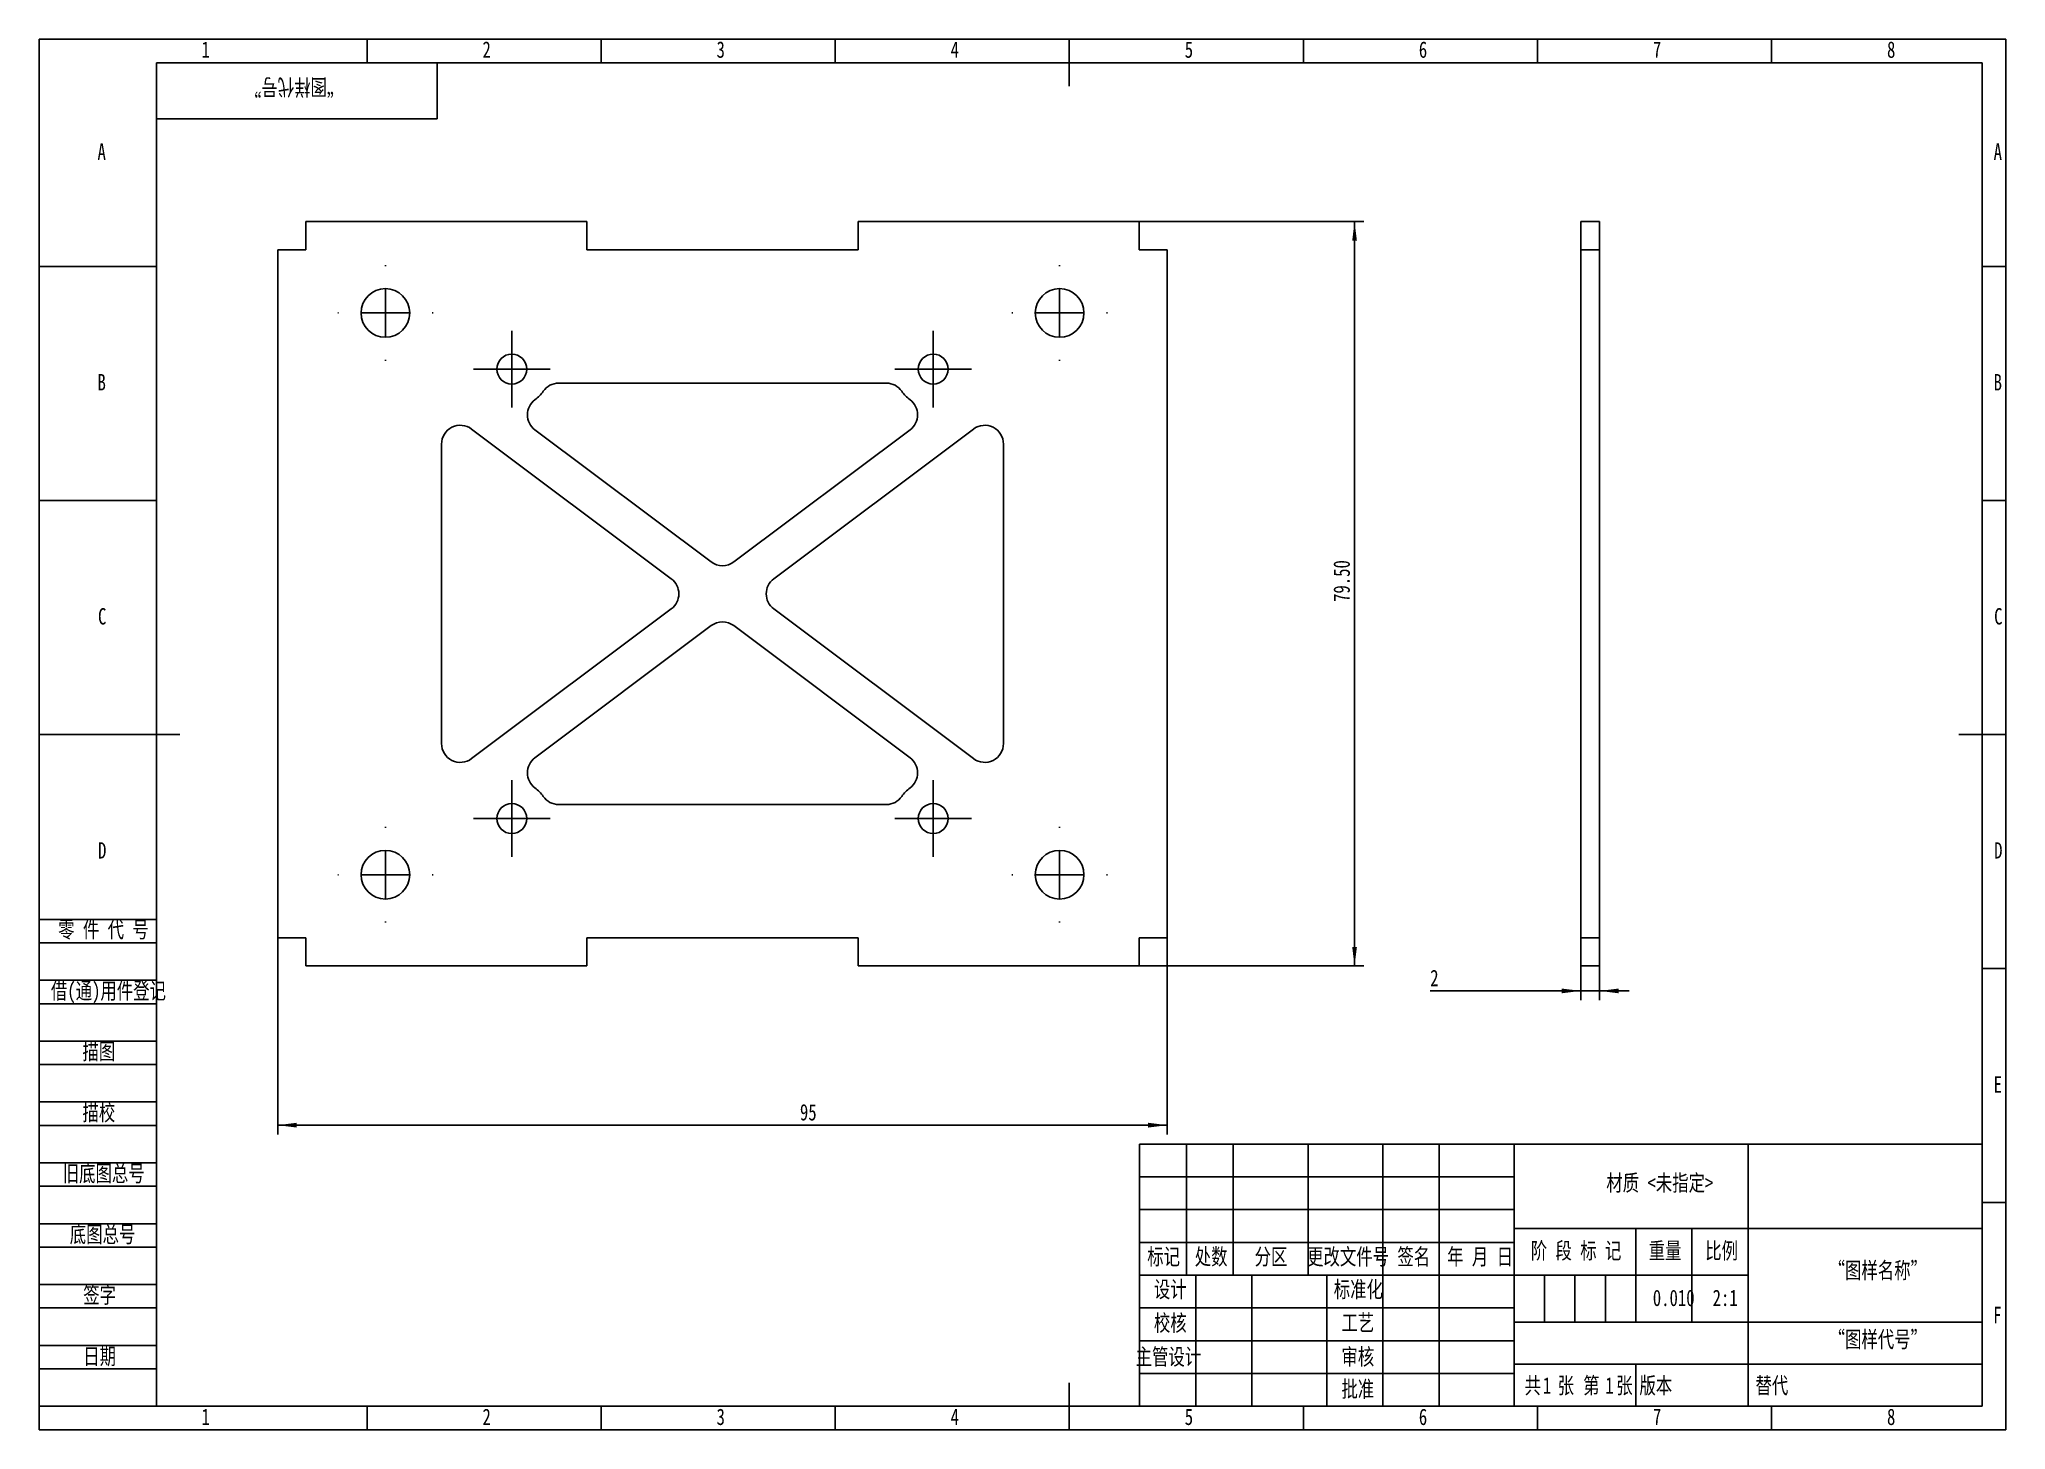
# Model space of a CAD drawing. Header units: millimetres. Extents: x 0 to 420, y 0 to 297.
import ezdxf

# ---------------------------------------------------------------- set-up
doc = ezdxf.new("R2010")
doc.units = ezdxf.units.MM
for name, color, linetype in [('10', 7, 'Continuous'), ('5', 7, 'Continuous'), ('9', 7, 'Continuous'), ('SLD-0', 7, 'Continuous')]:
    doc.layers.add(name, color=color, linetype=linetype)
doc.styles.add('SLDTEXTSTYLE0', font='HYSWLONGFANGSONG.TTF', dxfattribs={"bigfont": 'bigfont'})
doc.styles.add('SLDTEXTSTYLE1', font='长仿宋体', dxfattribs={"bigfont": 'bigfont'})
doc.styles.add('SLDTEXTSTYLE2', font='HYSWLONGFANGSONG.TTF')
doc.dimstyles.new('SLDDIMSTYLE0', dxfattribs={"dimtxt": 3.5, "dimasz": 4.08, "dimexe": 0, "dimexo": 0.0625, "dimgap": 0.875, "dimtad": 2, "dimlfac": 0.5, "dimrnd": 1e-09, "dimzin": 12, "dimdsep": 46, "dimtxsty": 'SLDTEXTSTYLE2', "dimsah": 1, "dimcen": 0.09, "dimadec": 0, "dimazin": 3, "dimtfac": 1, "dimtofl": 0, "dimtmove": 0, "dimatfit": 3, "dimfxl": 0, "dimfrac": 2, "dimtolj": 1, "dimtzin": 12, "dimarcsym": 0})
doc.dimstyles.new('SLDDIMSTYLE1', dxfattribs={"dimtxt": 3.5, "dimasz": 4.08, "dimexe": 0, "dimexo": 0.0625, "dimgap": 0.875, "dimtad": 2, "dimlfac": 0.5, "dimrnd": 1e-09, "dimzin": 4, "dimdsep": 46, "dimtxsty": 'SLDTEXTSTYLE2', "dimsah": 1, "dimcen": 0.09, "dimadec": 0, "dimazin": 1, "dimtfac": 1, "dimtofl": 0, "dimtmove": 0, "dimatfit": 3, "dimfxl": 0, "dimfrac": 2, "dimtolj": 1, "dimtzin": 12, "dimarcsym": 0})
doc.dimstyles.new('SLDDIMSTYLE2', dxfattribs={"dimtxt": 3.5, "dimasz": 4.08, "dimexe": 0, "dimexo": 0.0625, "dimgap": 0.875, "dimtad": 2, "dimlfac": 0.5, "dimrnd": 1e-09, "dimzin": 12, "dimdsep": 46, "dimtxsty": 'SLDTEXTSTYLE2', "dimsah": 1, "dimcen": 0.09, "dimadec": 0, "dimazin": 3, "dimtfac": 1, "dimtmove": 0, "dimatfit": 0, "dimfxl": 0, "dimfrac": 2, "dimtolj": 1, "dimtzin": 12, "dimarcsym": 0})

# ---------------------------------------------------------------- blocks, each defined once
blk = doc.blocks.new('_D')
at = {"layer": '10'}
for p, q in [((50.92, 105.05), (50.92, 63.05)), ((240.92, 105.05), (240.92, 63.05)), ((50.92, 65.05), (240.92, 65.05))]:
    blk.add_line(p, q, dxfattribs=at)
for points in [[(50.92, 65.05), (55, 64.54), (55, 65.56)], [(240.92, 65.05), (236.84, 65.56), (236.84, 64.54)]]:
    blk.add_solid(points, dxfattribs=at)
at = {"layer": '10', "insert": (162.46, 69.56), "char_height": 3.5, "attachment_point": 1, "style": 'SLDTEXTSTYLE2'}
blk.add_mtext('95', dxfattribs=at)
blk = doc.blocks.new('_D_1')
at = {"layer": '10'}
for p, q in [((234.92, 258.05), (282.92, 258.05)), ((280.92, 258.05), (280.92, 99.05)), ((234.92, 99.05), (282.92, 99.05))]:
    blk.add_line(p, q, dxfattribs=at)
for points in [[(280.92, 258.05), (280.42, 253.97), (281.43, 253.97)], [(280.92, 99.05), (281.43, 103.13), (280.42, 103.13)]]:
    blk.add_solid(points, dxfattribs=at)
at = {"layer": '10', "insert": (276.41, 176.82), "char_height": 3.5, "attachment_point": 1, "rotation": 90, "style": 'SLDTEXTSTYLE2'}
blk.add_mtext('79.50', dxfattribs=at)
blk = doc.blocks.new('SW_CENTERMARKSYMBOL_0')
at = {"layer": '10', "color": 0}
for p, q in [((0, 10), (0, 10.2)), ((0, 0), (0, 5)), ((-10, 0), (-10.2, 0)), ((0, 0), (-5, 0)), ((0, 0), (0, -5)), ((0, 0), (5, 0)), ((10, 0), (10.2, 0)), ((0, -10), (0, -10.2))]:
    blk.add_line(p, q, dxfattribs=at)
blk = doc.blocks.new('SW_CENTERMARKSYMBOL_1')
at = {"layer": '10', "color": 0}
for p, q in [((0, 10), (0, 10.2)), ((0, 0), (0, 5)), ((-10, 0), (-10.2, 0)), ((0, 0), (-5, 0)), ((0, 0), (0, -5)), ((0, 0), (5, 0)), ((10, 0), (10.2, 0)), ((0, -10), (0, -10.2))]:
    blk.add_line(p, q, dxfattribs=at)
blk = doc.blocks.new('SW_CENTERMARKSYMBOL_2')
at = {"layer": '10', "color": 0}
for p, q in [((0, 10), (0, 10.2)), ((0, 0), (0, 5)), ((-10, 0), (-10.2, 0)), ((0, 0), (-5, 0)), ((0, 0), (0, -5)), ((0, 0), (5, 0)), ((10, 0), (10.2, 0)), ((0, -10), (0, -10.2))]:
    blk.add_line(p, q, dxfattribs=at)
blk = doc.blocks.new('SW_CENTERMARKSYMBOL_3')
at = {"layer": '10', "color": 0}
for p, q in [((0, 10), (0, 10.2)), ((0, 0), (0, 5)), ((-10, 0), (-10.2, 0)), ((0, 0), (-5, 0)), ((0, 0), (0, -5)), ((0, 0), (5, 0)), ((10, 0), (10.2, 0)), ((0, -10), (0, -10.2))]:
    blk.add_line(p, q, dxfattribs=at)
blk = doc.blocks.new('SW_CENTERMARKSYMBOL_4')
at = {"layer": '10', "color": 0}
for p, q in [((0, 5), (0, 8.2)), ((0, 0), (0, 5)), ((-5, 0), (-8.2, 0)), ((0, 0), (-5, 0)), ((0, 0), (0, -5)), ((0, 0), (5, 0)), ((5, 0), (8.2, 0)), ((0, -5), (0, -8.2))]:
    blk.add_line(p, q, dxfattribs=at)
blk = doc.blocks.new('SW_CENTERMARKSYMBOL_5')
at = {"layer": '10', "color": 0}
for p, q in [((0, 5), (0, 8.2)), ((0, 0), (0, 5)), ((-5, 0), (-8.2, 0)), ((0, 0), (-5, 0)), ((0, 0), (0, -5)), ((0, 0), (5, 0)), ((5, 0), (8.2, 0)), ((0, -5), (0, -8.2))]:
    blk.add_line(p, q, dxfattribs=at)
blk = doc.blocks.new('SW_CENTERMARKSYMBOL_6')
at = {"layer": '10', "color": 0}
for p, q in [((0, 5), (0, 8.2)), ((0, 0), (0, 5)), ((-5, 0), (-8.2, 0)), ((0, 0), (-5, 0)), ((0, 0), (0, -5)), ((0, 0), (5, 0)), ((5, 0), (8.2, 0)), ((0, -5), (0, -8.2))]:
    blk.add_line(p, q, dxfattribs=at)
blk = doc.blocks.new('SW_CENTERMARKSYMBOL_7')
at = {"layer": '10', "color": 0}
for p, q in [((0, 5), (0, 8.2)), ((0, 0), (0, 5)), ((-5, 0), (-8.2, 0)), ((0, 0), (-5, 0)), ((0, 0), (0, -5)), ((0, 0), (5, 0)), ((5, 0), (8.2, 0)), ((0, -5), (0, -8.2))]:
    blk.add_line(p, q, dxfattribs=at)
blk = doc.blocks.new('_D_2')
at = {"layer": '10'}
for p, q in [((329.26, 99.05), (329.26, 91.73)), ((333.26, 99.05), (333.26, 91.73)), ((329.26, 93.73), (297.09, 93.73)), ((329.26, 93.73), (333.26, 93.73)), ((333.26, 93.73), (339.61, 93.73))]:
    blk.add_line(p, q, dxfattribs=at)
for points in [[(329.26, 93.73), (325.18, 94.23), (325.18, 93.22)], [(333.26, 93.73), (337.34, 93.22), (337.34, 94.23)]]:
    blk.add_solid(points, dxfattribs=at)
at = {"layer": '10', "insert": (297.09, 98.24), "char_height": 3.5, "attachment_point": 1, "style": 'SLDTEXTSTYLE2'}
blk.add_mtext('2', dxfattribs=at)

msp = doc.modelspace()

# ---------------------------------------------------------------- linework, layer by layer
at = {"color": 7, "linetype": 'Continuous', "lineweight": 25}
for p, q in [((116.924, 258.049), (56.924, 258.049)), ((56.924, 258.049), (56.924, 252.049)), ((116.924, 258.049), (116.924, 252.049)), ((174.924, 252.049), (174.924, 258.049)), ((234.924, 258.049), (174.924, 258.049)), ((234.924, 252.049), (234.924, 258.049)), ((329.26, 258.049), (333.26, 258.049)), ((329.26, 252.049), (329.26, 258.049)), ((333.26, 252.049), (333.26, 258.049)), ((50.924, 105.049), (50.924, 252.049)), ((50.924, 252.049), (56.924, 252.049)), ((116.924, 252.049), (174.924, 252.049)), ((240.924, 252.049), (234.924, 252.049)), ((240.924, 105.049), (240.924, 252.049)), ((329.26, 105.049), (329.26, 252.049)), ((329.26, 252.049), (333.26, 252.049)), ((333.26, 252.049), (333.26, 105.049)), ((110.916, 223.549), (180.932, 223.549)), ((85.924, 146.549), (85.924, 210.549)), ((92.324, 213.749), (134.991, 181.749)), ((105.857, 213.599), (143.524, 185.349)), ((148.324, 185.349), (185.991, 213.599)), ((156.857, 181.749), (199.524, 213.749)), ((205.924, 146.549), (205.924, 210.549)), ((92.324, 143.349), (134.991, 175.349)), ((156.857, 175.349), (199.524, 143.349)), ((105.857, 143.499), (143.524, 171.749)), ((148.324, 171.749), (185.991, 143.499)), ((110.916, 133.549), (180.932, 133.549)), ((50.924, 105.049), (56.924, 105.049)), ((56.924, 105.049), (56.924, 99.049)), ((116.924, 105.049), (174.924, 105.049)), ((116.924, 99.049), (116.924, 105.049)), ((174.924, 105.049), (174.924, 99.049)), ((240.924, 105.049), (234.924, 105.049)), ((234.924, 99.049), (234.924, 105.049)), ((333.26, 105.049), (329.26, 105.049)), ((329.26, 99.049), (329.26, 105.049)), ((333.26, 99.049), (333.26, 105.049)), ((56.924, 99.049), (116.924, 99.049)), ((174.924, 99.049), (234.924, 99.049)), ((329.26, 99.049), (333.26, 99.049))]:
    msp.add_line(p, q, dxfattribs=at)
for centre, radius in [((73.924, 238.549), 5.2), ((217.924, 238.549), 5.2), ((100.924, 226.549), 3.2), ((190.924, 226.549), 3.2), ((100.924, 130.549), 3.2), ((190.924, 130.549), 3.2), ((73.924, 118.549), 5.2), ((217.924, 118.549), 5.2)]:
    msp.add_circle(centre, radius, dxfattribs=at)
for centre, radius, start, end in [((110.916, 219.549), 4, 90, 144.98643), ((180.932, 219.549), 4, 35.01357, 90), ((108.257, 216.799), 4, 126.94816, 233.1301), ((100.924, 226.549), 8.2, 306.94816, 324.98643), ((190.924, 226.549), 8.2, 215.01357, 233.05184), ((183.591, 216.799), 4, 306.8699, 53.05184), ((89.924, 210.549), 4, 53.1301, 180), ((201.924, 210.549), 4, 0, 126.8699), ((145.924, 188.549), 4, 233.1301, 306.8699), ((132.591, 178.549), 4, 306.8699, 53.1301), ((159.257, 178.549), 4, 126.8699, 233.1301), ((145.924, 168.549), 4, 53.1301, 126.8699), ((89.924, 146.549), 4, 180, 306.8699), ((108.257, 140.299), 4, 126.8699, 233.05184), ((183.591, 140.299), 4, 306.94816, 53.1301), ((201.924, 146.549), 4, 233.1301, 0), ((100.924, 130.549), 8.2, 35.01357, 53.05184), ((110.916, 137.549), 4, 215.01357, 270), ((180.932, 137.549), 4, 270, 324.98643), ((190.924, 130.549), 8.2, 126.94816, 144.98643)]:
    msp.add_arc(centre, radius, start, end, dxfattribs=at)
at = {"layer": '10', "color": 7}
for p, q in [((0, 109), (25, 109)), ((0, 104), (25, 104)), ((0, 96), (25, 96)), ((0, 91), (25, 91)), ((0, 83), (25, 83)), ((0, 78), (25, 78)), ((0, 70), (25, 70)), ((0, 65), (25, 65)), ((0, 57), (25, 57)), ((0, 52), (25, 52)), ((235, 54), (315, 54)), ((235, 47), (315, 47)), ((0, 44), (25, 44)), ((0, 39), (25, 39)), ((0, 31), (25, 31)), ((0, 26), (25, 26)), ((0, 18), (25, 18)), ((0, 13), (25, 13))]:
    msp.add_line(p, q, dxfattribs=at)
at = {"layer": '10', "color": 7, "lineweight": 25}
for p, q in [((245, 61), (245, 33)), ((255, 61), (255, 33)), ((271, 61), (271, 33)), ((287, 61), (287, 5)), ((299, 61), (299, 5)), ((315, 61), (315, 5)), ((365, 61), (365, 33)), ((315, 43), (415, 43)), ((340.986, 43), (340.986, 23)), ((353, 43), (353, 23)), ((235, 40), (315, 40)), ((235, 33), (365, 33)), ((247, 33), (247, 5)), ((259, 33), (259, 5)), ((275, 33), (275, 5)), ((365, 33), (365, 5)), ((235, 26), (315, 26)), ((315, 23), (415, 23)), ((235, 19), (315, 19)), ((315, 14), (415, 14)), ((235, 12), (315, 12))]:
    msp.add_line(p, q, dxfattribs=at)
at = {"layer": '5'}
for p, q in [((70, 297), (70, 292)), ((120, 297), (120, 292)), ((170, 297), (170, 292)), ((270, 297), (270, 292)), ((320, 297), (320, 292)), ((370, 297), (370, 292)), ((0, 248.5), (25, 248.5)), ((420, 248.5), (415, 248.5)), ((0, 198.5), (25, 198.5)), ((420, 198.5), (415, 198.5)), ((420, 98.5), (415, 98.5)), ((420, 48.5), (415, 48.5)), ((70, 0), (70, 5)), ((120, 0), (120, 5)), ((170, 0), (170, 5)), ((270, 0), (270, 5)), ((320, 0), (320, 5)), ((370, 0), (370, 5))]:
    msp.add_line(p, q, dxfattribs=at)
at = {"layer": '5', "lineweight": 25}
for p, q in [((220, 297), (220, 287)), ((0, 148.5), (30, 148.5)), ((420, 148.5), (410, 148.5)), ((220, 0), (220, 10))]:
    msp.add_line(p, q, dxfattribs=at)
at = {"layer": '5', "color": 7, "lineweight": 25}
for p, q in [((415, 292), (25, 292)), ((25, 292), (25, 5)), ((85, 280), (85, 292)), ((415, 5), (415, 292)), ((25, 280), (85, 280)), ((235, 61), (415, 61)), ((235, 61), (235, 5)), ((0, 5), (415, 5))]:
    msp.add_line(p, q, dxfattribs=at)
at = {"layer": '9', "color": 7}
for p, q in [((420, 297), (0, 297)), ((0, 297), (0, 0)), ((420, 148.5), (420, 297)), ((420, 0), (420, 148.5)), ((0, 0), (420, 0))]:
    msp.add_line(p, q, dxfattribs=at)
at = {"layer": 'SLD-0'}
for p, q in [((321.5, 33), (321.5, 23)), ((328, 33), (328, 23)), ((334.5, 33), (334.5, 23))]:
    msp.add_line(p, q, dxfattribs=at)
at = {"layer": 'SLD-0', "lineweight": 25}
msp.add_line((340.986, 14), (340.986, 5), dxfattribs=at)

# ---------------------------------------------------------------- block references
at = {"layer": '10'}
for name, p in [('SW_CENTERMARKSYMBOL_3', (73.924, 238.549)), ('SW_CENTERMARKSYMBOL_2', (217.924, 238.549)), ('SW_CENTERMARKSYMBOL_7', (100.924, 226.549)), ('SW_CENTERMARKSYMBOL_4', (190.924, 226.549)), ('SW_CENTERMARKSYMBOL_6', (100.924, 130.549)), ('SW_CENTERMARKSYMBOL_5', (190.924, 130.549)), ('SW_CENTERMARKSYMBOL_0', (73.924, 118.549)), ('SW_CENTERMARKSYMBOL_1', (217.924, 118.549))]:
    msp.add_blockref(name, p, dxfattribs=at)

# ---------------------------------------------------------------- texts
at = {"layer": '10', "char_height": 3.5}
for s, insert, attachment_point, style in [('1', (35.544, 296.555), 2, 'SLDTEXTSTYLE2'), ('2', (95.544, 296.555), 2, 'SLDTEXTSTYLE2'), ('3', (145.544, 296.555), 2, 'SLDTEXTSTYLE2'), ('4', (195.544, 296.555), 2, 'SLDTEXTSTYLE2'), ('5', (245.544, 296.555), 2, 'SLDTEXTSTYLE2'), ('6', (295.547, 296.555), 2, 'SLDTEXTSTYLE2'), ('7', (345.547, 296.555), 2, 'SLDTEXTSTYLE2'), ('8', (395.547, 296.555), 2, 'SLDTEXTSTYLE2'), ('A', (13.32, 274.747), 2, 'SLDTEXTSTYLE2'), ('A', (418.32, 274.747), 2, 'SLDTEXTSTYLE2'), ('B', (13.32, 225.497), 2, 'SLDTEXTSTYLE2'), ('B', (418.32, 225.497), 2, 'SLDTEXTSTYLE2'), ('C', (13.427, 175.497), 2, 'SLDTEXTSTYLE2'), ('C', (418.427, 175.497), 2, 'SLDTEXTSTYLE2'), ('D', (13.43, 125.497), 2, 'SLDTEXTSTYLE2'), ('D', (418.43, 125.497), 2, 'SLDTEXTSTYLE2'), ('E', (418.318, 75.497), 2, 'SLDTEXTSTYLE2'), ('\\M+18DDE质 <\\M+196A2\\M+18E77\\M+192E8>', (346.128, 54.481), 2, 'SLDTEXTSTYLE0'), ('\\M+18167图样\\M+196BC\\M+18FCC\\M+18168', (392.688, 35.791), 2, 'SLDTEXTSTYLE0'), ('0.010', (349.093, 29.905), 2, 'SLDTEXTSTYLE2'), ('2:1', (360.084, 29.905), 2, 'SLDTEXTSTYLE2'), ('F', (418.224, 26.247), 2, 'SLDTEXTSTYLE2'), ('\\M+18167图样\\M+191E3\\M+18D86\\M+18168', (392.69, 21.05), 2, 'SLDTEXTSTYLE0'), ('1', (321.142, 11.201), 1, 'SLDTEXTSTYLE2'), ('1', (334.479, 11.201), 1, 'SLDTEXTSTYLE2'), ('1', (35.544, 4.497), 2, 'SLDTEXTSTYLE2'), ('2', (95.544, 4.497), 2, 'SLDTEXTSTYLE2'), ('3', (145.544, 4.497), 2, 'SLDTEXTSTYLE2'), ('4', (195.544, 4.497), 2, 'SLDTEXTSTYLE2'), ('5', (245.544, 4.497), 2, 'SLDTEXTSTYLE2'), ('6', (295.547, 4.497), 2, 'SLDTEXTSTYLE2'), ('7', (345.547, 4.497), 2, 'SLDTEXTSTYLE2'), ('8', (395.547, 4.497), 2, 'SLDTEXTSTYLE2')]:
    msp.add_mtext(s, dxfattribs=dict(at, insert=insert, attachment_point=attachment_point, style=style))
at = {"layer": '10', "color": 7, "char_height": 3.5, "style": 'SLDTEXTSTYLE0'}
for s, insert, attachment_point in [('\\M+197EB \\M+18C8F \\M+191E3 \\M+18D86', (4.023, 108.595), 1), ('\\M+18ED8(\\M+192CA)\\M+19770\\M+18C8F\\M+1936F记', (2.474, 95.499), 1), ('\\M+19560图', (12.719, 82.553), 2), ('\\M+19560\\M+18D5A', (12.719, 69.517), 2), ('\\M+18B8C\\M+192EA图总\\M+18D86', (5, 56.488), 1), ('\\M+192EA图总\\M+18D86', (6.5, 43.486), 1), ('标记', (240.135, 38.717), 2), ('处\\M+19094', (250.298, 38.717), 2), ('\\M+195AA\\M+18BE6', (263.075, 38.717), 2), ('\\M+18D58\\M+189FC\\M+195B6\\M+18C8F\\M+18D86', (279.539, 38.717), 2), ('签\\M+196BC', (293.579, 38.717), 2), ('\\M+1944E \\M+18C8E \\M+193FA', (307.742, 38.717), 2), ('阶 \\M+19269 标 记', (328.24, 39.994), 2), ('\\M+18F64\\M+197CA', (347.243, 39.994), 2), ('\\M+194E4\\M+197E1', (359.326, 39.994), 2), ('  签\\M+18E9A', (11.088, 30.537), 2), ('设计', (241.567, 31.734), 2), ('标\\M+18F79\\M+189BB', (281.739, 31.734), 2), ('\\M+18D5A\\M+18A6A', (241.567, 24.556), 2), ('\\M+18D48艺', (281.629, 24.599), 2), ('  \\M+193FA\\M+18AFA', (11.088, 17.437), 2), ('\\M+18EE5\\M+18AC7设计', (241.167, 17.33), 2), ('审\\M+18A6A', (281.629, 17.33), 2), ('\\M+194E1\\M+18F79', (281.629, 10.441), 2), ('\\M+18BA4  张 ', (322.527, 11.201), 2), ('\\M+191E6  张', (335.04, 11.201), 2), ('\\M+194C5\\M+1967B', (345.279, 11.201), 2)]:
    msp.add_mtext(s, dxfattribs=dict(at, insert=insert, attachment_point=attachment_point))
at = {"layer": 'SLD-0', "insert": (54.424, 285.023), "char_height": 3.5, "attachment_point": 2, "rotation": 180, "style": 'SLDTEXTSTYLE1'}
msp.add_mtext('\\M+18167图样\\M+191E3\\M+18D86\\M+18168', dxfattribs=at)
at = {"layer": 'SLD-0', "insert": (366.561, 11.201), "char_height": 3.5, "attachment_point": 1, "style": 'SLDTEXTSTYLE0'}
msp.add_mtext('\\M+191D6\\M+191E3', dxfattribs=at)

# ---------------------------------------------------------------- dimensions: what is measured, and where the dimension line sits
at = {"layer": '10'}
dim = msp.add_linear_dim(base=(280.924, 99.049), p1=(234.924, 258.049), p2=(234.924, 99.049), angle=90, dimstyle='SLDDIMSTYLE1', dxfattribs=at)
dim.commit()
dim.dimension.update_dxf_attribs({"geometry": '_D_1', "text_midpoint": (280.924, 180.65), "dimtype": 160})
for base, p1, p2, dimstyle, picture, middle in [((240.924, 65.049), (50.924, 105.049), (240.924, 105.049), 'SLDDIMSTYLE0', '_D', (163.995, 65.049)), ((333.26, 93.726), (329.26, 99.049), (333.26, 99.049), 'SLDDIMSTYLE2', '_D_2', (297.863, 93.726))]:
    dim = msp.add_linear_dim(base=base, p1=p1, p2=p2, dimstyle=dimstyle, dxfattribs=at)
    dim.commit()
    dim.dimension.update_dxf_attribs({"geometry": picture, "text_midpoint": middle, "dimtype": 160})

doc.saveas('drawing.dxf')
